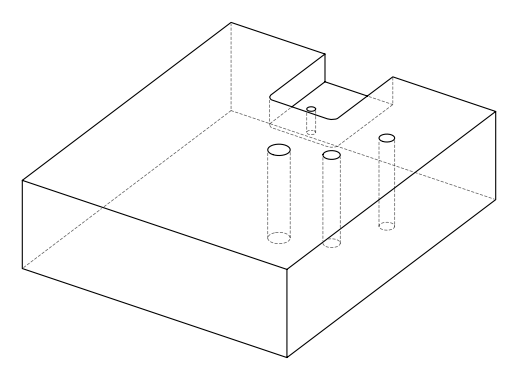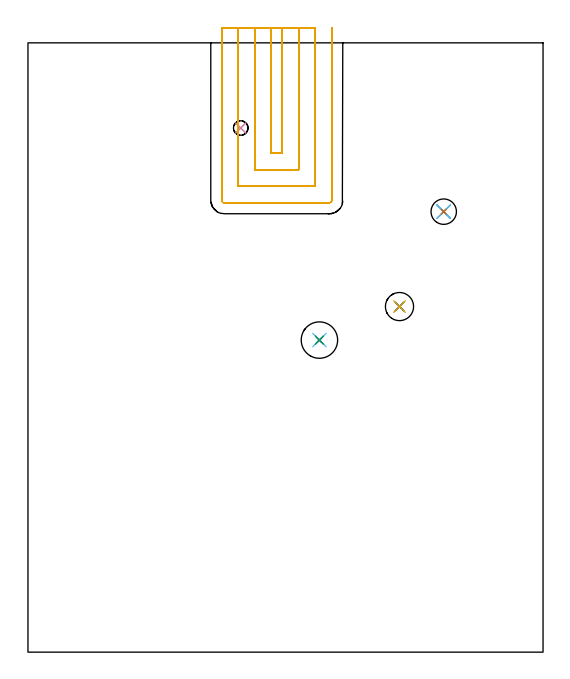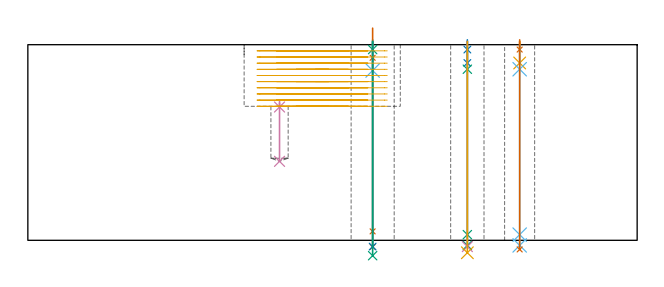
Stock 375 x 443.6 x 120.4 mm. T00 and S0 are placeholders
(PLAN: 17 operations, 13 tool changes, 31.7 min)
(1 SPOT_DRILL | STEP1HOLE | NXT0321_9005460120000 | 0.05 min | 181 mm3)
(2 SPOT_DRILL_1 | STEP1HOLE_1 | NXT0321_9005460120000 | 0.05 min | 182 mm3)
(3 SPOT_DRILL_2 | STEP1HOLE_2 | NXT0321_9005460120000 | 0.05 min | 183 mm3)
(4 SPOT_DRILL_3 | STEP1POCKET | NXT0321_9005460120000 | 0.04 min | 4164 mm3)
(5 DRILL_BLIND_HOLE_INTO_CENTER | STEP1HOLE | NXT0301_046 | 0.05 min | 358 mm3)
(6 GUN_DRILL_THROUGH_HOLE | STEP1HOLE | UGT0307_003 | 0.58 min | 4192 mm3)
(7 SPADE_DRILL_TO_ENLARGE_THROUGH_HOLE | STEP1HOLE | UGT0306_009 | 0.51 min | 27573 mm3)
(8 DRILL_BLIND_HOLE_INTO_CENTER_1 | STEP1HOLE_1 | NXT0301_046 | 0.05 min | 357 mm3)
(9 GUN_DRILL_THROUGH_HOLE_1 | STEP1HOLE_1 | UGT0307_003 | 0.57 min | 4196 mm3)
(10 DRILL_TO_ENLARGE_THROUGH_HOLE | STEP1HOLE_1 | NXT0301_101 | 0.51 min | 11194 mm3)
(11 DRILL_TO_ENLARGE_THROUGH_HOLE_1 | STEP1HOLE_1 | UGT0301_050 | 0.52 min | 23750 mm3)
(12 DRILL_BLIND_HOLE_INTO_CENTER_2 | STEP1HOLE_2 | NXT0301_077 | 0.07 min | 1125 mm3)
(13 GUN_DRILL_THROUGH_HOLE_2 | STEP1HOLE_2 | UGT0307_008 | 0.65 min | 10100 mm3)
(14 DRILL_TO_ENLARGE_THROUGH_HOLE_2 | STEP1HOLE_2 | NXT0301_101 | 0.51 min | 4515 mm3)
(15 DRILL_TO_ENLARGE_THROUGH_HOLE_3 | STEP1HOLE_2 | UGT0301_388 | 0.53 min | 50415 mm3)
(16 DRILL_BLIND_HOLE_INTO_CENTER_3 | STEP1POCKET | NXT0301_077 | 0.15 min | 2933 mm3)
(17 MILL_SLOT | SLOT_PARTIAL_RECTANGULAR | NXT0201_012 | Follow Part, ap 4, ae 75% | 26.82 min | 447338 mm3)
(TOOL NXT0321_9005460120000 | NC Spot Drill, 142deg, 12mm, Carbide, Uncoated | D12 PA142 FL30 Z2)
(TOOL NXT0301_046 | Carbide Drill 7.5mm [860.1-0750-038A1-MM 2214] | D7.5 PA140 FL53 Z2)
(TOOL UGT0307_003 | Gun Drill 7 mm | D7 PA130 FL24 Z1)
(TOOL UGT0306_009 | Spade Drill 18.5mm | D18.5 PA132 FL10 Z2)
(TOOL NXT0301_101 | Carbide Drill 13mm [860.1-1300-104A1-MM 2214] | D13 PA140 FL123 Z2)
(TOOL UGT0301_050 | Twist Drill 20.5 mm | D20.5 PA118 FL145 Z2)
(TOOL NXT0301_077 | Carbide Drill 10.6mm [860.1-1060-053A1-MM 2214] | D10.6 PA140 FL71 Z2)
(TOOL UGT0307_008 | Gun Drill 11 mm | D11 PA130 FL24 Z1)
(TOOL UGT0301_388 | Twist Drill 26.5 mm | D26.5 PA118 FL165 Z2)
(TOOL NXT0201_012 | ENDMILL 16mm [2P460-1600-NA 1630] | D16 FL38 Z6)
(OP 1 SPOT_DRILL)
G17 G21 G94 G90
T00 M6
G54
G17 G0 G90 X302.7 Y320.7 S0 M3
G43 Z130.4 H0
G94 G81 G98 Z117.4 F250. R123.4
G80
M5
M2
(OP 2 SPOT_DRILL_1)
G17 G21 G94 G90
T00 M6
G54
G17 G0 G90 X270.5 Y251.6 S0 M3
G43 Z130.4 H0
G94 G81 G98 Z117.4 F250. R123.4
G80
M5
M2
(OP 3 SPOT_DRILL_2)
G17 G21 G94 G90
T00 M6
G54
G17 G0 G90 X212.2 Y227.2 S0 M3
G43 Z130.4 H0
G94 G81 G98 Z117.4 F250. R123.4
G80
M5
M2
(OP 4 SPOT_DRILL_3)
G17 G21 G94 G90
T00 M6
G54
G17 G0 G90 X154.9 Y381.6 S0 M3
G43 Z130.4 H0
G94 G81 G98 Z82.044 F250. R85.5
G80
M5
M2
(OP 5 DRILL_BLIND_HOLE_INTO_CENTER)
G17 G21 G94 G90
T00 M6
G54
G17 G0 G90 X302.7 Y320.7 S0 M3
G43 Z130.4 H1
G94 G81 G98 Z109.15 F250. R122.4
G80
M5
M2
(OP 6 GUN_DRILL_THROUGH_HOLE)
G17 G21 G94 G90
T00 M6
G54
G17 G0 G90 X302.7 Y320.7 M8
G43 Z130.4 H0
Z120.189
S716 M3
G94 G1 Z105.292 F125. M26
G4 X.084
Z3.5 F250.
G4 X.084
Z-3.132 F125.
G4 X.084
M5
M9
G0 Z120.189
Z130.4
M2
(OP 7 SPADE_DRILL_TO_ENLARGE_THROUGH_HOLE)
G17 G21 G94 G90
T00 M6
G54
G17 G0 G90 X302.7 Y320.7 S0 M3
G43 Z130.4 H0
G94 G73 G98 Z-5.618 F250. Q18.003 R122.4
G80
M5
M2
(OP 8 DRILL_BLIND_HOLE_INTO_CENTER_1)
G17 G21 G94 G90
T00 M6
G54
G17 G0 G90 X270.5 Y251.6 S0 M3
G43 Z130.4 H1
G94 G81 G98 Z109.15 F250. R122.4
G80
M5
M2
(OP 9 GUN_DRILL_THROUGH_HOLE_1)
G17 G21 G94 G90
T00 M6
G54
G17 G0 G90 X270.5 Y251.6 M8
G43 Z130.4 H0
Z118.72
S716 M3
G94 G1 Z105.292 F125. M26
G4 X.084
Z3.5 F250.
G4 X.084
Z-3.132 F125.
G4 X.084
M5
M9
G0 Z118.72
Z130.4
M2
(OP 10 DRILL_TO_ENLARGE_THROUGH_HOLE)
G17 G21 G94 G90
T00 M6
G54
G17 G0 G90 X270.5 Y251.6 S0 M3
G43 Z130.4 H1
G94 G73 G98 Z-3.866 F250. Q12.427 R122.4
G80
M5
M2
(OP 11 DRILL_TO_ENLARGE_THROUGH_HOLE_1)
G17 G21 G94 G90
T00 M6
G54
G17 G0 G90 X270.5 Y251.6 S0 M3
G43 Z130.4 H0
G94 G73 G98 Z-7.659 F250. Q18.294 R122.4
G80
M5
M2
(OP 12 DRILL_BLIND_HOLE_INTO_CENTER_2)
G17 G21 G94 G90
T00 M6
G54
G17 G0 G90 X212.2 Y227.2 S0 M3
G43 Z130.4 H1
G94 G81 G98 Z104.5 F250. R122.4
G80
M5
M2
(OP 13 GUN_DRILL_THROUGH_HOLE_2)
G17 G21 G94 G90
T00 M6
G54
G17 G0 G90 X212.2 Y227.2 M8
G43 Z130.597 H0
S716 M3
G94 G1 Z112.335 F125. M26
G4 X.084
Z5.5 F250.
G4 X.084
Z-4.065 F125.
G4 X.084
M5
M9
G0 Z130.597
M2
(OP 14 DRILL_TO_ENLARGE_THROUGH_HOLE_2)
G17 G21 G94 G90
T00 M6
G54
G17 G0 G90 X212.2 Y227.2 S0 M3
G43 Z130.4 H1
G94 G73 G98 Z-3.866 F250. Q12.427 R122.4
G80
M5
M2
(OP 15 DRILL_TO_ENLARGE_THROUGH_HOLE_3)
G17 G21 G94 G90
T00 M6
G54
G17 G0 G90 X212.2 Y227.2 S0 M3
G43 Z130.4 H0
G94 G73 G98 Z-9.461 F250. Q25.972 R122.4
G80
M5
M2
(OP 16 DRILL_BLIND_HOLE_INTO_CENTER_3)
G17 G21 G94 G90
T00 M6
G54
G17 G0 G90 X154.9 Y381.6 S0 M3
G43 Z130.4 H1
G94 G81 G98 Z48.6 F250. R84.5
G80
M5
M2
(OP 17 MILL_SLOT)
G17 G21 G94 G90
T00 M6
G54
G17 G0 G90 X177.1 Y454.6 S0 M3
G43 Z130.4 H1
Z116.61
G94 G1 Y451.6 F250.
Y363.2 F500.
X185.2
Y451.6
Y454.6 F250.
X165.1
Y451.6
Y351.2 F500.
X197.2
Y451.6
Y454.6 F250.
X153.1
Y451.6
Y339.2 F500.
X209.2
Y451.6
Y454.6 F250.
X141.1
Y451.6
Y328.9 F500.
G3 X142.8 Y327.2 R1.7
G1 X219.5
G3 X221.2 Y328.9 R1.7
G1 Y451.6
Y454.6 F250.
G0 X177.1 Z112.82
G1 Y451.6
Y363.2 F500.
X185.2
Y451.6
Y454.6 F250.
X165.1
Y451.6
Y351.2 F500.
X197.2
Y451.6
Y454.6 F250.
X153.1
Y451.6
Y339.2 F500.
X209.2
Y451.6
Y454.6 F250.
X141.1
Y451.6
Y328.9 F500.
G3 X142.8 Y327.2 R1.7
G1 X219.5
G3 X221.2 Y328.9 R1.7
G1 Y451.6
Y454.6 F250.
G0 X177.1 Z109.03
G1 Y451.6
Y363.2 F500.
X185.2
Y451.6
Y454.6 F250.
X165.1
Y451.6
Y351.2 F500.
X197.2
Y451.6
Y454.6 F250.
X153.1
Y451.6
Y339.2 F500.
X209.2
Y451.6
Y454.6 F250.
X141.1
Y451.6
Y328.9 F500.
G3 X142.8 Y327.2 R1.7
G1 X219.5
G3 X221.2 Y328.9 R1.7
G1 Y451.6
Y454.6 F250.
G0 X177.1 Z105.24
G1 Y451.6
Y363.2 F500.
X185.2
Y451.6
Y454.6 F250.
X165.1
Y451.6
Y351.2 F500.
X197.2
Y451.6
Y454.6 F250.
X153.1
Y451.6
Y339.2 F500.
X209.2
Y451.6
Y454.6 F250.
X141.1
Y451.6
Y328.9 F500.
G3 X142.8 Y327.2 R1.7
G1 X219.5
G3 X221.2 Y328.9 R1.7
G1 Y451.6
Y454.6 F250.
G0 X177.1 Z101.45
G1 Y451.6
Y363.2 F500.
X185.2
Y451.6
Y454.6 F250.
X165.1
Y451.6
Y351.2 F500.
X197.2
Y451.6
Y454.6 F250.
X153.1
Y451.6
Y339.2 F500.
X209.2
Y451.6
Y454.6 F250.
X141.1
Y451.6
Y328.9 F500.
G3 X142.8 Y327.2 R1.7
G1 X219.5
G3 X221.2 Y328.9 R1.7
G1 Y451.6
Y454.6 F250.
G0 X177.1 Z97.66
G1 Y451.6
Y363.2 F500.
X185.2
Y451.6
Y454.6 F250.
X165.1
Y451.6
Y351.2 F500.
X197.2
Y451.6
Y454.6 F250.
X153.1
Y451.6
Y339.2 F500.
X209.2
Y451.6
Y454.6 F250.
X141.1
Y451.6
Y328.9 F500.
G3 X142.8 Y327.2 R1.7
G1 X219.5
G3 X221.2 Y328.9 R1.7
G1 Y451.6
Y454.6 F250.
G0 X177.1 Z93.87
G1 Y451.6
Y363.2 F500.
X185.2
Y451.6
Y454.6 F250.
X165.1
Y451.6
Y351.2 F500.
X197.2
Y451.6
Y454.6 F250.
X153.1
Y451.6
Y339.2 F500.
X209.2
Y451.6
Y454.6 F250.
X141.1
Y451.6
Y328.9 F500.
G3 X142.8 Y327.2 R1.7
G1 X219.5
G3 X221.2 Y328.9 R1.7
G1 Y451.6
Y454.6 F250.
G0 X177.1 Z90.08
G1 Y451.6
Y363.2 F500.
X185.2
Y451.6
Y454.6 F250.
X165.1
Y451.6
Y351.2 F500.
X197.2
Y451.6
Y454.6 F250.
X153.1
Y451.6
Y339.2 F500.
X209.2
Y451.6
Y454.6 F250.
X141.1
Y451.6
Y328.9 F500.
G3 X142.8 Y327.2 R1.7
G1 X219.5
G3 X221.2 Y328.9 R1.7
G1 Y451.6
Y454.6 F250.
G0 X177.1 Z86.29
G1 Y451.6
Y363.2 F500.
X185.2
Y451.6
Y454.6 F250.
X165.1
Y451.6
Y351.2 F500.
X197.2
Y451.6
Y454.6 F250.
X153.1
Y451.6
Y339.2 F500.
X209.2
Y451.6
Y454.6 F250.
X141.1
Y451.6
Y328.9 F500.
G3 X142.8 Y327.2 R1.7
G1 X219.5
G3 X221.2 Y328.9 R1.7
G1 Y451.6
Y454.6 F250.
G0 X177.1 Z82.5
G1 Y451.6
Y363.2 F500.
X185.2
Y451.6
Y454.6 F250.
X165.1
Y451.6
Y351.2 F500.
X197.2
Y451.6
Y454.6 F250.
X153.1
Y451.6
Y339.2 F500.
X209.2
Y451.6
Y454.6 F250.
X141.1
Y451.6
Y328.9 F500.
G3 X142.8 Y327.2 R1.7
G1 X219.5
G3 X221.2 Y328.9 R1.7
G1 Y451.6
Y454.6 F250.
G0 Z130.4
M5
M2
